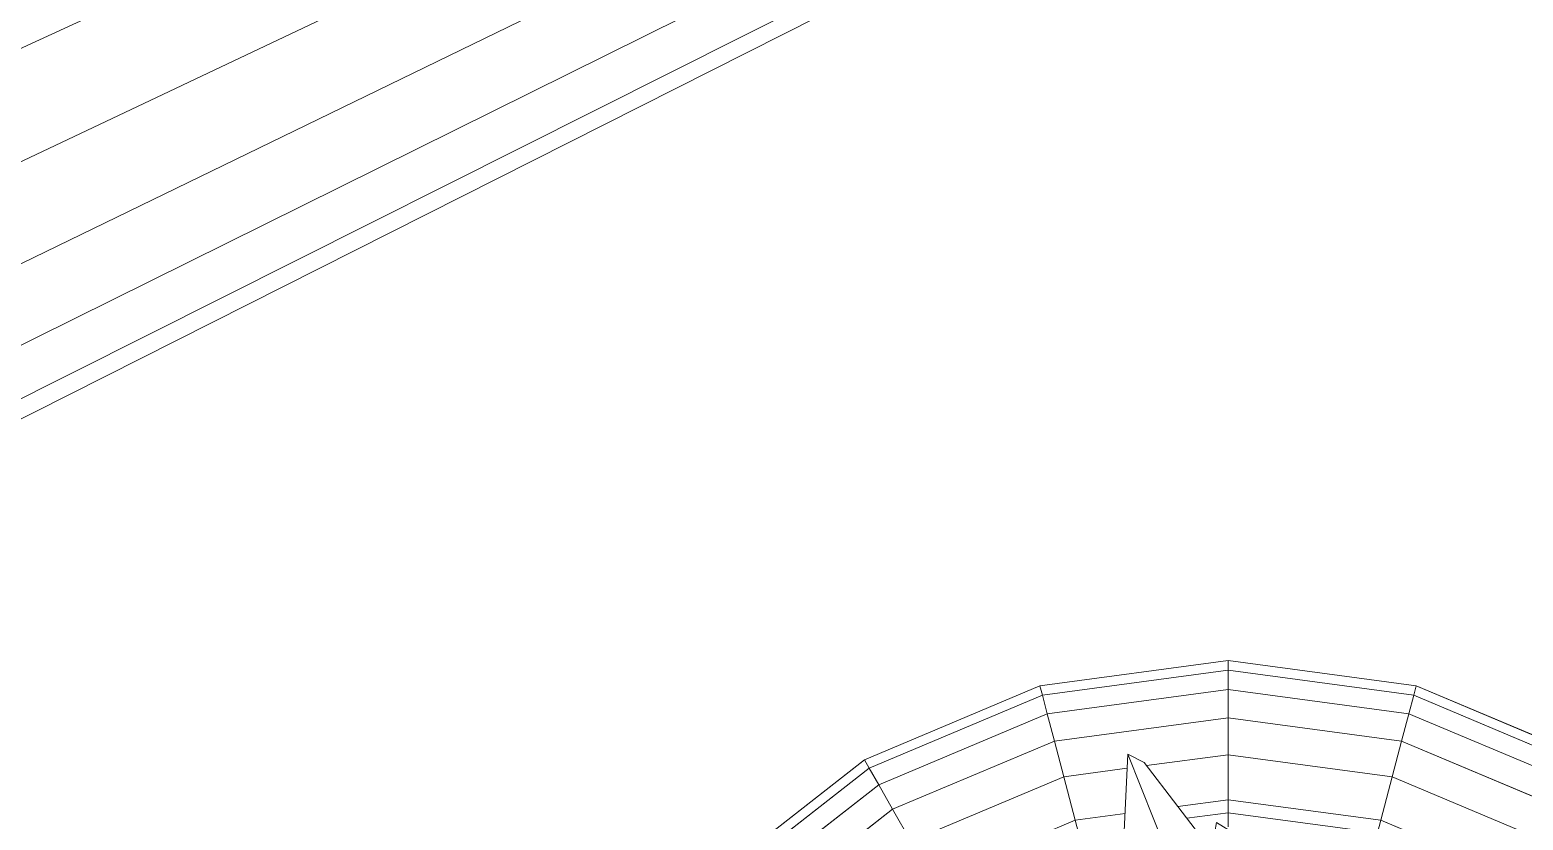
# Model space of a CAD drawing. Header units: metres. Extents: x -217 to -108, y -304 to -188.
# Drawn here: x -157.0002 to -156.5876, y -245.11 to -244.8916 of the extents above; entities that cross this region are included whole.
import ezdxf

# ---------------------------------------------------------------- set-up
doc = ezdxf.new("R2010")
doc.units = ezdxf.units.M
for name, color, linetype, lineweight in [('G-IMPT', 8, 'Continuous', 9), ('I-FURN', 30, 'Continuous', 9), ('L-PLNT', 71, 'Continuous', 9)]:
    doc.layers.add(name, color=color, linetype=linetype, lineweight=lineweight)

# ---------------------------------------------------------------- blocks, each defined once
blk = doc.blocks.new('Couch21 - 12ZCOU21_dwg-V130-Nivel 3')
at = {"layer": 'G-IMPT'}
for p, q in [((0.57376, -0.06919), (-0.00043, -0.08678)), ((0.57376, -0.09412), (-0.00006, -0.11793)), ((0.57376, -0.11634), (0.00076, -0.14572)), ((0.57376, -0.11634), (0.00076, -0.14572)), ((0.57376, -0.1339), (0.00204, -0.16767)), ((0.57376, -0.14533), (0.00363, -0.18194)), ((0.57376, -0.14963), (0.00533, -0.1873))]:
    blk.add_line(p, q, dxfattribs=at)
blk = doc.blocks.new('Couch21 - Couch21-V131-Nivel 3')
blk.add_blockref('Couch21 - 12ZCOU21_dwg-V130-Nivel 3', (0, 0))
blk = doc.blocks.new('Plant_8135 - FF_Model_ID4695_1_aconitum_dwg_Group_18-V308-Nivel 3')
at = {"layer": 'G-IMPT'}
for p, q in [((17.416, 28.7), (20.141, 29.066)), ((20.141, 29.066), (20.141, 28.925)), ((20.141, 29.066), (22.866, 28.7)), ((17.451, 28.565), (20.141, 28.925)), ((20.141, 28.925), (20.141, 28.648)), ((20.141, 28.925), (22.83, 28.565)), ((14.876, 27.629), (17.416, 28.7)), ((17.416, 28.7), (14.876, 27.629)), ((14.945, 27.507), (17.451, 28.565)), ((17.416, 28.7), (17.451, 28.565)), ((17.451, 28.565), (17.522, 28.296)), ((17.522, 28.296), (20.141, 28.648)), ((20.141, 28.648), (20.141, 28.237)), ((20.141, 28.648), (22.759, 28.296)), ((20.141, 28.648), (22.759, 28.296)), ((22.83, 28.565), (22.759, 28.296)), ((22.866, 28.7), (22.83, 28.565)), ((25.336, 27.507), (22.83, 28.565)), ((25.405, 27.629), (22.866, 28.7)), ((15.081, 27.267), (17.522, 28.296)), ((15.081, 27.267), (17.522, 28.296)), ((17.522, 28.296), (17.626, 27.9)), ((17.626, 27.9), (20.141, 28.237)), ((20.141, 28.237), (20.141, 27.702)), ((20.141, 28.237), (22.655, 27.9)), ((22.759, 28.296), (22.655, 27.9)), ((25.2, 27.267), (22.759, 28.296)), ((25.2, 27.267), (22.759, 28.296)), ((15.283, 26.911), (17.626, 27.9)), ((17.626, 27.9), (17.762, 27.383)), ((18.96, 27.543), (20.141, 27.702)), ((20.141, 27.702), (18.96, 27.543)), ((20.141, 27.702), (20.141, 27.05)), ((20.141, 27.702), (22.519, 27.383)), ((22.655, 27.9), (22.519, 27.383)), ((22.655, 27.9), (24.998, 26.911)), ((12.696, 25.924), (14.876, 27.629)), ((12.793, 25.825), (14.945, 27.507)), ((14.876, 27.629), (14.945, 27.507)), ((14.945, 27.507), (15.081, 27.267)), ((17.762, 27.383), (18.679, 27.506)), ((18.679, 27.506), (17.762, 27.383)), ((12.986, 25.629), (15.081, 27.267)), ((15.081, 27.267), (15.283, 26.911)), ((15.546, 26.447), (17.762, 27.383)), ((17.762, 27.383), (17.928, 26.753)), ((17.762, 27.383), (17.928, 26.753)), ((22.519, 27.383), (22.353, 26.753)), ((22.353, 26.753), (22.519, 27.383)), ((22.519, 27.383), (24.595, 26.507)), ((22.519, 27.383), (24.595, 26.507)), ((19.413, 26.952), (20.141, 27.05)), ((20.141, 27.05), (20.141, 26.86)), ((20.141, 27.05), (22.353, 26.753)), ((20.141, 27.05), (22.353, 26.753)), ((13.271, 25.338), (15.283, 26.911)), ((15.283, 26.911), (15.546, 26.447)), ((17.928, 26.753), (18.649, 26.85)), ((17.928, 26.753), (18.649, 26.85)), ((19.545, 26.78), (20.141, 26.86)), ((20.141, 26.86), (20.141, 26.656)), ((20.141, 26.86), (22.305, 26.569)), ((15.866, 25.883), (17.928, 26.753)), ((17.928, 26.753), (17.976, 26.569)), ((22.353, 26.753), (22.305, 26.569)), ((22.353, 26.753), (24.042, 26.04))]:
    blk.add_line(p, q, dxfattribs=at)
at = {"layer": 'G-IMPT', "flags": 128}
for points in [[(14.945, 27.507), (17.451, 28.565), (17.416, 28.7), (20.141, 29.066)], [(17.522, 28.296), (17.451, 28.565), (20.141, 28.925), (20.141, 29.066), (22.866, 28.7)], [(25.336, 27.507), (25.405, 27.629), (22.866, 28.7), (22.83, 28.565), (20.141, 28.925), (20.141, 28.648), (17.522, 28.296), (17.626, 27.9), (15.283, 26.911), (15.546, 26.447)], [(15.546, 26.447), (17.762, 27.383), (17.626, 27.9), (20.141, 28.237), (20.141, 28.648)], [(22.759, 28.296), (22.83, 28.565), (25.336, 27.507), (25.2, 27.267)], [(22.759, 28.296), (22.655, 27.9), (20.141, 28.237), (20.141, 27.702)], [(19.413, 26.952), (20.141, 27.05), (20.141, 27.702)], [(20.141, 27.702), (22.519, 27.383), (22.655, 27.9), (24.998, 26.911), (25.2, 27.267)], [(12.793, 25.825), (12.696, 25.924), (14.876, 27.629), (14.945, 27.507)], [(12.986, 25.629), (12.793, 25.825), (14.945, 27.507), (15.081, 27.267)], [(13.642, 24.96), (13.271, 25.338), (15.283, 26.911), (15.081, 27.267), (12.986, 25.629), (13.271, 25.338), (11.727, 23.289), (12.182, 23.021)], [(19.545, 26.78), (20.141, 26.86), (20.141, 27.05)], [(20.141, 26.656), (20.141, 26.86), (22.305, 26.569), (22.353, 26.753), (24.042, 26.04)]]:
    blk.add_lwpolyline(points, dxfattribs=at)
blk = doc.blocks.new('Plant_8135 - FF_Model_ID4695_1_aconitum_dwg_Group_19-V309-Nivel 3')
blk.add_blockref('Plant_8135 - FF_Model_ID4695_1_aconitum_dwg_Group_18-V308-Nivel 3', (0, 0))
blk = doc.blocks.new('Plant_8135 - FF_Model_ID4695_1_aconitum_dwg_leaf3-V197-Nivel 3')
at = {"layer": 'G-IMPT'}
for p, q in [((-0.05486, 0.12991), (-0.05392, 0.13248)), ((-0.05392, 0.13248), (-0.05018, 0.13314)), ((-0.04745, 0.13149), (-0.05018, 0.13314)), ((-0.04745, 0.13149), (-0.04468, 0.12766)), ((-0.11531, 0.1217), (-0.11032, 0.12258)), ((-0.11531, 0.1217), (-0.09913, 0.09816)), ((-0.07227, 0.09574), (-0.11531, 0.1217)), ((-0.08081, 0.11442), (-0.11032, 0.12258)), ((-0.07841, 0.12199), (-0.08438, 0.12142)), ((-0.08081, 0.11442), (-0.08438, 0.12142)), ((-0.06505, 0.10903), (-0.07841, 0.12199)), ((-0.09913, 0.09816), (-0.10361, 0.09775)), ((-0.09388, 0.08408), (-0.10361, 0.09775)), ((-0.09478, 0.07122), (-0.1016, 0.06808)), ((-0.10698, 0.06561), (-0.11338, 0.06268)), ((-0.11338, 0.06268), (-0.11334, 0.06137))]:
    blk.add_line(p, q, dxfattribs=at)
blk = doc.blocks.new('Plant_8135 - FF_Model_ID4695_1_aconitum_dwg_Group_2-V249-Nivel 3')
blk.add_blockref('Plant_8135 - FF_Model_ID4695_1_aconitum_dwg_leaf3-V197-Nivel 3', (0, 0))
blk = doc.blocks.new('Plant_8135 - FF_Model_ID4695_1_aconitum_dwg-V321-Nivel 3')
at = {"xscale": 0.01907622213224961, "yscale": 0.01907622213224961, "zscale": 0.01907622213224961}
blk.add_blockref('Plant_8135 - FF_Model_ID4695_1_aconitum_dwg_Group_19-V309-Nivel 3', (-0.38845, -0.34801), dxfattribs=at)
at = {"rotation": 322.9}
blk.add_blockref('Plant_8135 - FF_Model_ID4695_1_aconitum_dwg_Group_2-V249-Nivel 3', (-0.0134, 0.01399), dxfattribs=at)
blk = doc.blocks.new('Plant_8135 - Plant_8135-V322-Nivel 3')
blk.add_blockref('Plant_8135 - FF_Model_ID4695_1_aconitum_dwg-V321-Nivel 3', (0.00731, 0.00479))

msp = doc.modelspace()

# ---------------------------------------------------------------- block references
at = {"layer": 'I-FURN', "rotation": 22.99999999999902}
msp.add_blockref('Couch21 - Couch21-V131-Nivel 3', (-157.27256, -244.92566), dxfattribs=at)
at = {"layer": 'L-PLNT'}
msp.add_blockref('Plant_8135 - Plant_8135-V322-Nivel 3', (-156.67221, -245.27717), dxfattribs=at)

doc.saveas('drawing.dxf')
